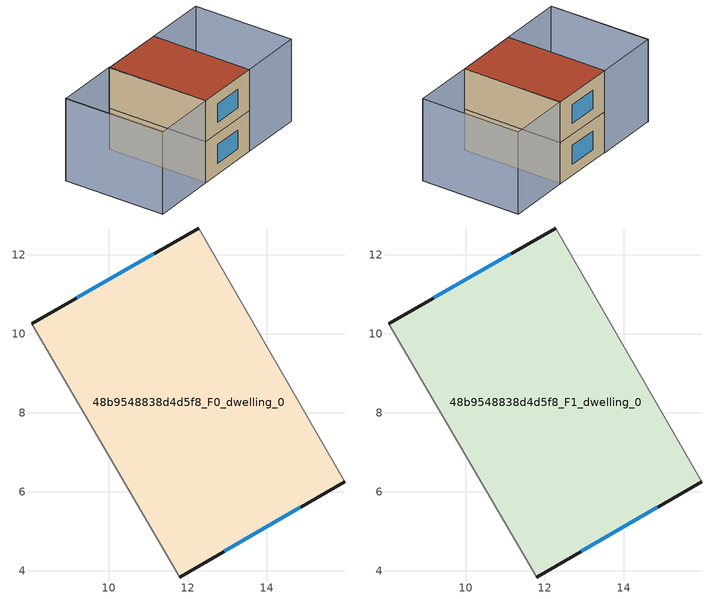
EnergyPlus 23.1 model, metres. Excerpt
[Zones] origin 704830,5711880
48b9548838d4d5f8_F0_dwelling_0
 floor ground (EU_floor_Construction): 12.27,12.68 15.98,6.26 11.8,3.84 8.04,10.26 z0
 wall outside (EU_wall_Construction): 12.27,12.68 8.04,10.26 / 11.8,3.84 15.98,6.26 z0:3
 wall adiabatic (EU_wall_Construction): 15.98,6.26 12.27,12.68 / 8.04,10.26 11.8,3.84 z0:3
 window (EU_Window_Construction): 11.13,12.02 9.18,10.91 / 12.92,4.49 14.85,5.6 z0.81:2.19
48b9548838d4d5f8_F1_dwelling_0
 floor to 48b9548838d4d5f8_F0_dwelling_0 (EU_floor_Construction): 12.27,12.68 15.98,6.26 11.8,3.84 8.04,10.26 z3
 wall outside (EU_wall_Construction): 12.27,12.68 8.04,10.26 / 11.8,3.84 15.98,6.26 z3:6
 wall adiabatic (EU_wall_Construction): 15.98,6.26 12.27,12.68 / 8.04,10.26 11.8,3.84 z3:6
 window (EU_Window_Construction): 11.13,12.02 9.18,10.91 / 12.92,4.49 14.85,5.6 z3.81:5.19
 roof outside (EU_roof_Construction): 15.98,6.26 12.27,12.68 8.04,10.26 11.8,3.84 z6
shading: 3.87,7.89 7.67,1.44 / 20.02,8.6 16.3,15.01 / 8.03,10.28 11.8,3.84 / 11.8,3.84 7.64,1.4 / 7.64,1.4 3.87,7.85 / 3.87,7.85 8.03,10.28 / 12.27,12.67 16.31,15.01 / 16.31,15.01 20.02,8.59 / 20.02,8.59 15.98,6.26 / 15.98,6.26 12.27,12.67 z0:6
[Building]
EU S2 Campaign: North Axis=0; Terrain=City; Solar Distribution=FullExterior
[Site:Location]
London: Latitude=51.5; Longitude=-0.5; Time Zone=0; Elevation=25
[SizingPeriod:WeatherFileDays]
AnnualSizingPeriod: Begin Month=1; Begin Day of Month=1; End Month=12; End Day of Month=31; Day of Week for Start Day=Monday; Use Weather File Daylight Saving Period=No; Use Weather File Rain and Snow Indicators=No
[MATERIAL]
EU_InternalMass_Material: Roughness=MediumRough; Thickness=0.1; Conductivity=1; Density=1800; Specific Heat=900; Thermal Absorptance=0.9; Solar Absorptance=0.7; Visible Absorptance=0.7
[MATERIAL:NOMASS] Roughness=MediumRough; Thermal Absorptance=0.9; Solar Absorptance=0.7; Visible Absorptance=0.7
Name | Thermal Resistance
EU_wall_NoMass | 0.555556
EU_roof_NoMass | 0.510204
EU_floor_NoMass | 1.68919
[WINDOWMATERIAL:SIMPLEGLAZINGSYSTEM]
EU_Window_SimpleGlazing: UFactor=3.96; Solar Heat Gain Coefficient=0.85; Visible Transmittance=0.85
[CONSTRUCTION]
EU_wall_Construction: EU_wall_NoMass
EU_roof_Construction: EU_roof_NoMass
EU_floor_Construction: EU_floor_NoMass
EU_Window_Construction: EU_Window_SimpleGlazing
EU_InternalMass_Construction: EU_InternalMass_Material
[ZONE] Type=1; Multiplier=1; Ceiling Height=autocalculate; Floor Area=autocalculate; Part of Total Floor Area=Yes
Name | Volume
48b9548838d4d5f8_F0_dwelling_0 | 108.063
48b9548838d4d5f8_F1_dwelling_0 | 108.062
[INTERNALMASS] Construction=EU_InternalMass_Construction; Surface Area=36.021
Name | Zone or ZoneList
48b9548838d4d5f8_F0_dwelling_0_EU_InternalMass | 48b9548838d4d5f8_F0_dwelling_0
48b9548838d4d5f8_F1_dwelling_0_EU_InternalMass | 48b9548838d4d5f8_F1_dwelling_0
[OTHEREQUIPMENT] Fuel Type=Electricity; Design Level Calculation Method=Watts/Area; Power per Zone Floor Area=1; Fraction Latent=0; Fraction Radiant=0; Fraction Lost=0; Carbon Dioxide Generation Rate=0; EndUse Subcategory=EU_Step8_InternalGains
Name | Zone or ZoneList or Space or SpaceList | Schedule
EU_Step8_InternalGain_48b9548838d4d5f8_F0_dwelling_0_f000 | 48b9548838d4d5f8_F0_dwelling_0 | EU_Step8_GainSchedule_48b9548838d4d5f8_F0_dwelling_0_f000
EU_Step8_InternalGain_48b9548838d4d5f8_F1_dwelling_0_f000 | 48b9548838d4d5f8_F1_dwelling_0 | EU_Step8_GainSchedule_48b9548838d4d5f8_F1_dwelling_0_f000
[ZONEVENTILATION:DESIGNFLOWRATE] Schedule=EU_AlwaysOn; Design Flow Rate Calculation Method=AirChanges/Hour; Air Changes per Hour=0.48; Ventilation Type=Natural; Fan Pressure Rise=0; Fan Total Efficiency=1; Constant Term Coefficient=1; Temperature Term Coefficient=0; Velocity Term Coefficient=0; Velocity Squared Term Coefficient=0; Minimum Indoor Temperature=-100; Maximum Indoor Temperature=100; Delta Temperature=-100; Minimum Outdoor Temperature=-100; Maximum Outdoor Temperature=100; Maximum Wind Speed=40
Name | Zone or ZoneList or Space or SpaceList
EU_ConstantAir_48b9548838d4d5f8_F0_dwelling_0 | 48b9548838d4d5f8_F0_dwelling_0
EU_ConstantAir_48b9548838d4d5f8_F1_dwelling_0 | 48b9548838d4d5f8_F1_dwelling_0
[HVACTEMPLATE:THERMOSTAT] Constant Heating Setpoint=20; Constant Cooling Setpoint=50
EU_HeatOnly_48b9548838d4d5f8_F0_dwelling_0; EU_HeatOnly_48b9548838d4d5f8_F1_dwelling_0
[HVACTEMPLATE:ZONE:IDEALLOADSAIRSYSTEM] System Availability Schedule=EU_AlwaysOn; Maximum Heating Supply Air Temperature=50; Minimum Cooling Supply Air Temperature=13; Maximum Heating Supply Air Humidity Ratio=0.0156; Minimum Cooling Supply Air Humidity Ratio=0.0077; Heating Limit=NoLimit; Cooling Limit=NoLimit; Heating Availability Schedule=EU_AlwaysOn; Cooling Availability Schedule=EU_CoolingOff; Dehumidification Control Type=ConstantSensibleHeatRatio; Cooling Sensible Heat Ratio=0.7; Dehumidification Setpoint=60; Humidification Control Type=None; Humidification Setpoint=30; Outdoor Air Method=None; Outdoor Air Flow Rate per Person=0.00944; Outdoor Air Flow Rate per Zone Floor Area=0; Outdoor Air Flow Rate per Zone=0; Demand Controlled Ventilation Type=None; Outdoor Air Economizer Type=NoEconomizer; Heat Recovery Type=None; Sensible Heat Recovery Effectiveness=0.7; Latent Heat Recovery Effectiveness=0.65
Name | Template Thermostat
48b9548838d4d5f8_F0_dwelling_0 | EU_HeatOnly_48b9548838d4d5f8_F0_dwelling_0
48b9548838d4d5f8_F1_dwelling_0 | EU_HeatOnly_48b9548838d4d5f8_F1_dwelling_0
[SIZING:ZONE] Zone Cooling Design Supply Air Temperature Input Method=SupplyAirTemperature; Zone Cooling Design Supply Air Temperature=13; Zone Heating Design Supply Air Temperature Input Method=SupplyAirTemperature; Zone Heating Design Supply Air Temperature=50; Zone Cooling Design Supply Air Humidity Ratio=0.008; Zone Heating Design Supply Air Humidity Ratio=0.008; Cooling Design Air Flow Method=DesignDay; Cooling Design Air Flow Rate=0; Cooling Minimum Air Flow per Zone Floor Area=0.000762; Cooling Minimum Air Flow=0; Cooling Minimum Air Flow Fraction=0.2; Heating Design Air Flow Method=DesignDay; Heating Design Air Flow Rate=0; Heating Maximum Air Flow per Zone Floor Area=0.002032; Heating Maximum Air Flow=0.141576; Heating Maximum Air Flow Fraction=0.3; Account for Dedicated Outdoor Air System=No; Dedicated Outdoor Air System Control Strategy=NeutralSupplyAir; Dedicated Outdoor Air Low Setpoint Temperature for Design=autosize; Dedicated Outdoor Air High Setpoint Temperature for Design=autosize; Zone Load Sizing Method=Sensible Load Only No Latent Load; Zone Latent Cooling Design Supply Air Humidity Ratio Input Method=HumidityRatioDifference; Zone Cooling Design Supply Air Humidity Ratio Difference=0.005; Zone Latent Heating Design Supply Air Humidity Ratio Input Method=HumidityRatioDifference; Zone Humidification Design Supply Air Humidity Ratio Difference=0.005
48b9548838d4d5f8_F0_dwelling_0; 48b9548838d4d5f8_F1_dwelling_0
[SCHEDULE:CONSTANT]
Name | Hourly Value
EU_AlwaysOn | 1
EU_CoolingOff | 0
[SCHEDULE:FILE] Column Number=1; Rows to Skip at Top=0; Number of Hours of Data=8760; Column Separator=Comma; Interpolate to Timestep=No; Minutes per Item=60; Adjust Schedule for Daylight Savings=Yes
Name | File
EU_Step8_GainSchedule_48b9548838d4d5f8_F0_dwelling_0_f000 | ../../schedules/48b9548838d4d5f8/48b9548838d4d5f8_F0_dwelling_0_f000_gain.csv
EU_Step8_GainSchedule_48b9548838d4d5f8_F1_dwelling_0_f000 | ../../schedules/48b9548838d4d5f8/48b9548838d4d5f8_F1_dwelling_0_f000_gain.csv
